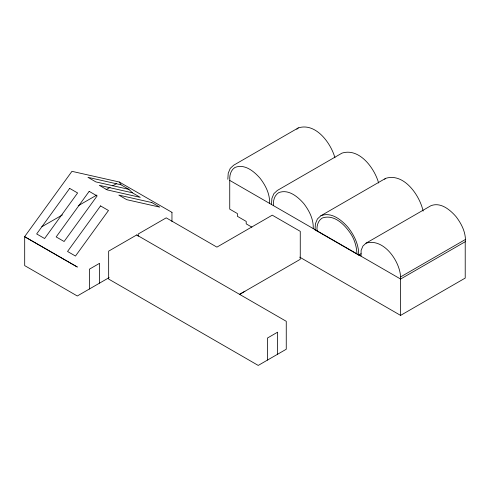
<?xml version="1.0" encoding="UTF-8"?>
<svg xmlns="http://www.w3.org/2000/svg" width="492" height="492" viewBox="0 0 492 492"><rect width="100%" height="100%" fill="white"/><g stroke="black" fill="none" stroke-linecap="round" stroke-linejoin="round"><path stroke-width="0.74" d="M227.827 179.291L228.233 173.215L230.231 168.399L233.669 165.214L298.3 127.902C315.772 122.342 330.888 143.098 334.935 157.803M271.479 204.537L271.885 198.454L273.884 193.645L277.322 190.453L341.983 153.123C359.455 147.569 374.572 168.325 378.625 183.024M361.073 253.7L358.693 255.071L315.009 229.85L315.415 223.768L317.414 218.958L320.852 215.773L385.673 178.344C404.055 172.569 419.793 195.545 423.114 211.099M296.824 129.267L298.3 127.902M384.689 179.254L385.673 178.344M317.186 230.883C316.325 226.855 317.9 220.588 322.162 218.054C334.548 213.657 345.55 225.502 351.546 235.022C354.941 240.533 356.811 247.98 356.903 253.817L400.593 279.038L465.414 241.615C465.906 232.402 461.49 223.743 456.022 216.615C450.014 209.715 440.561 201.812 430.863 205.742L366.042 243.165L362.918 246.062L361.116 250.403L361.067 255.994L359.08 254.85M244.918 291.27L239.481 294.425L300.261 259.315L300.261 231.338L272.26 215.17L216.91 247.125L166.21 217.851L138.178 234.038L138.178 236.301M41.82 226.75L62.422 214.924M78.24 205.724L96.85 195.047M106.051 189.666L110.085 187.403M112.674 185.841L116.709 183.584M109.181 277.574L77.293 295.987L24.692 265.618L24.692 236.707L77.355 267.039L24.6 236.695L71.949 171.339L119.298 182.022L172.022 212.384M251.898 227.15L246.215 223.866L246.215 221.412L237.372 216.302L237.372 213.553L229.739 209.149L229.739 180.398L356.239 253.429M465.217 241.726L465.217 278.078L400.593 315.39L400.593 276.91L465.414 239.481M320.852 215.773C331.399 211.48 341.694 220.072 348.225 227.581C354.32 235.428 358.914 244.942 358.693 255.071M366.042 243.165C383.772 237.79 399.898 261.313 400.593 276.91M128.892 189.358L120.958 184.777L87.951 177.329L95.885 181.911L128.892 189.358L132.33 192.778L140.263 197.36L107.256 189.912L99.323 185.33L132.33 192.778M299.69 257.138L400.593 315.39M119.353 182.052L120.958 184.777M313.219 228.632C313.705 219.407 309.284 210.73 303.804 203.59C297.789 196.677 288.318 188.762 278.607 192.698C274.253 195.484 273.072 200.81 273.429 205.662M277.605 354.24L277.605 332.18L267.445 338.047L267.445 360.107M269.561 203.387C270.053 194.162 265.631 185.49 260.151 178.344C254.136 171.437 244.665 163.522 234.955 167.458C230.6 170.244 229.42 175.564 229.776 180.416M171.954 212.421L171.954 221.554M99.55 283.134L99.55 263.325L89.378 269.198L89.378 289.007M69.673 188.381L36.666 233.94L44.606 238.522L77.607 192.969L69.673 188.381M89.175 191.363L56.174 236.923L64.108 241.504L97.115 195.945L89.175 191.363M100.546 205.908L67.545 251.467L75.479 256.049L108.486 210.496L100.546 205.908M136.69 234.955L108.658 251.135L108.658 279.075L258.226 365.427L286.258 349.24L286.258 321.307L136.69 234.955M151.831 202.55L118.824 195.103L126.764 199.684L159.771 207.132L151.831 202.55"/></g></svg>
